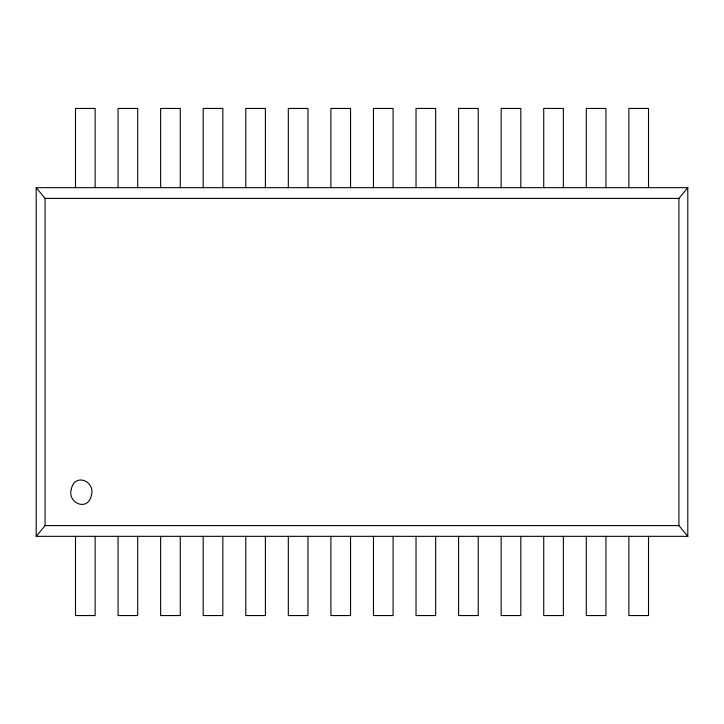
<?xml version="1.0" encoding="UTF-8"?>
<svg xmlns="http://www.w3.org/2000/svg" width="724" height="724" viewBox="0 0 724 724"><rect width="100%" height="100%" fill="white"/><g stroke="black" fill="none" stroke-linecap="round" stroke-linejoin="round"><path stroke-width="1.09" d="M36.2 536.33L45.069 525.597L45.069 198.403L36.2 187.67L687.8 187.67L687.8 536.33L36.2 536.33L36.2 187.67M687.8 536.33L678.931 525.597L678.931 198.403L687.8 187.67M45.069 198.403L678.931 198.403M45.069 525.597L678.931 525.597M648.505 187.67L648.505 108.437L628.857 108.437L628.857 187.67M648.505 536.33L648.505 615.563L628.857 615.563L628.857 536.33M605.943 187.67L605.943 108.437L586.295 108.437L586.295 187.67M605.943 536.33L605.943 615.563L586.295 615.563L586.295 536.33M563.372 187.67L563.372 108.437L543.724 108.437L543.724 187.67M563.372 536.33L563.372 615.563L543.724 615.563L543.724 536.33M520.809 187.67L520.809 108.437L501.162 108.437L501.162 187.67M520.809 536.33L520.809 615.563L501.162 615.563L501.162 536.33M478.238 187.67L478.238 108.437L458.591 108.437L458.591 187.67M478.238 536.33L478.238 615.563L458.591 615.563L458.591 536.33M435.676 187.67L435.676 108.437L416.029 108.437L416.029 187.67M435.676 536.33L435.676 615.563L416.029 615.563L416.029 536.33M393.105 187.67L393.105 108.437L373.457 108.437L373.457 187.67M393.105 536.33L393.105 615.563L373.457 615.563L373.457 536.33M350.543 187.67L350.543 108.437L330.895 108.437L330.895 187.67M350.543 536.33L350.543 615.563L330.895 615.563L330.895 536.33M307.971 187.67L307.971 108.437L288.324 108.437L288.324 187.67M307.971 536.33L307.971 615.563L288.324 615.563L288.324 536.33M265.409 187.67L265.409 108.437L245.762 108.437L245.762 187.67M265.409 536.33L265.409 615.563L245.762 615.563L245.762 536.33M222.838 187.67L222.838 108.437L203.191 108.437L203.191 187.67M222.838 536.33L222.838 615.563L203.191 615.563L203.191 536.33M180.276 187.67L180.276 108.437L160.628 108.437L160.628 187.67M180.276 536.33L180.276 615.563L160.628 615.563L160.628 536.33M137.705 187.67L137.705 108.437L118.057 108.437L118.057 187.67M137.705 536.33L137.705 615.563L118.057 615.563L118.057 536.33M95.143 187.67L95.143 108.437L75.495 108.437L75.495 187.67M95.143 536.33L95.143 615.563L75.495 615.563L75.495 536.33M71.359 488.971C66.952 503.289 88.02 511.877 91.351 495.451C95.749 481.125 74.681 472.546 71.359 488.971"/></g></svg>
